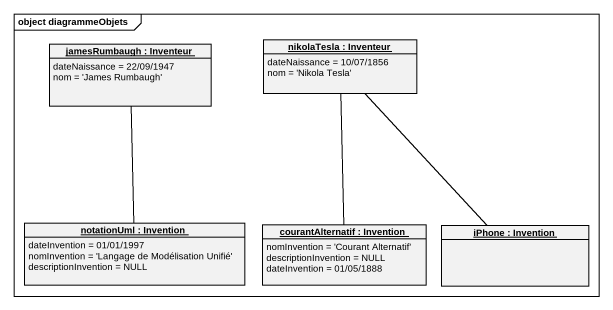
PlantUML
@startuml
mainframe object diagrammeObjets
hide circle
hide empty members
object "jamesRumbaugh : Inventeur" as jamesRumbaugh {
  dateNaissance = 22/09/1947
  nom = 'James Rumbaugh'
}
object "nikolaTesla : Inventeur" as nikolaTesla {
  dateNaissance = 10/07/1856
  nom = 'Nikola Tesla'
}
object "notationUml : Invention" as notationUml {
  dateInvention = 01/01/1997
  nomInvention = 'Langage de Modélisation Unifié'
  descriptionInvention = NULL
}
object "courantAlternatif : Invention" as courantAlternatif {
  nomInvention = 'Courant Alternatif'
  descriptionInvention = NULL
  dateInvention = 01/05/1888
}
object "iPhone : Invention" as iPhone
notationUml -up- jamesRumbaugh
courantAlternatif -up- nikolaTesla
iPhone -up- nikolaTesla
@enduml
